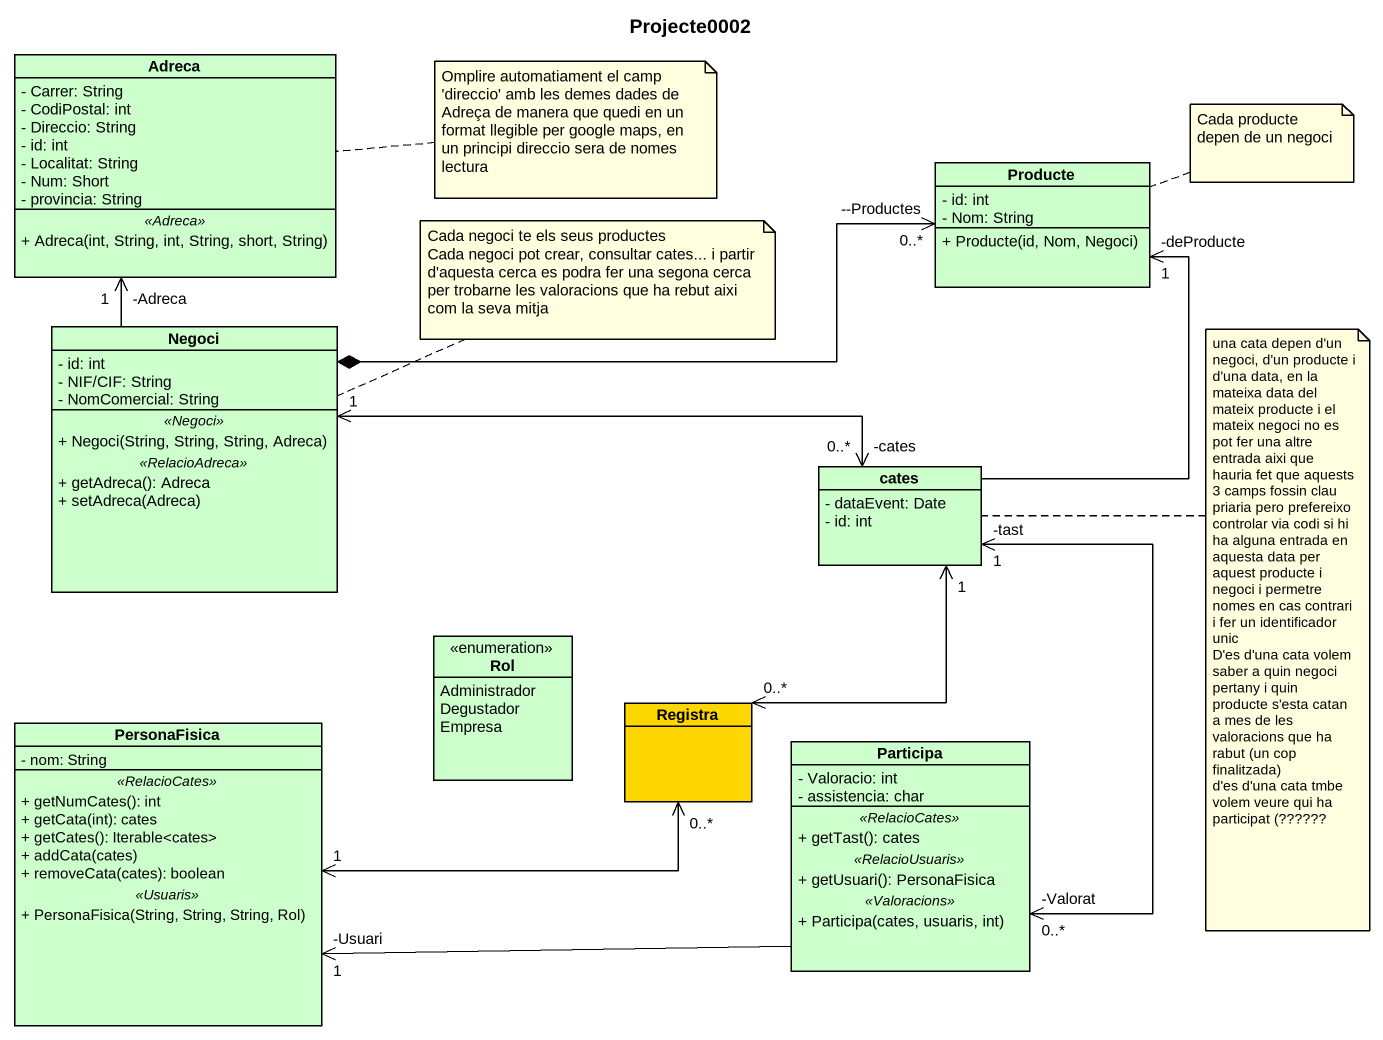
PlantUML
@startuml
title Projecte0002
hide circle
hide empty members
skinparam classAttributeIconSize 0
class Adreca #CCFFCC {
  - Carrer: String
  - CodiPostal: int
  - Direccio: String
  - id: int
  - Localitat: String
  - Num: Short
  - provincia: String
  .. <<Adreca>> ..
  + Adreca(int, String, int, String, short, String)
}
class Producte #CCFFCC {
  - id: int
  - Nom: String
  + Producte(id, Nom, Negoci)
}
class Negoci #CCFFCC {
  - id: int
  - NIF/CIF: String
  - NomComercial: String
  .. <<Negoci>> ..
  + Negoci(String, String, String, Adreca)
  .. <<RelacioAdreca>> ..
  + getAdreca(): Adreca
  + setAdreca(Adreca)
}
class cates #CCFFCC {
  - dataEvent: Date
  - id: int
}
enum Rol #CCFFCC {
  Administrador
  Degustador
  Empresa
}
class Registra #FFD700
class PersonaFisica #CCFFCC {
  - nom: String
  .. <<RelacioCates>> ..
  + getNumCates(): int
  + getCata(int): cates
  + getCates(): Iterable<cates>
  + addCata(cates)
  + removeCata(cates): boolean
  .. <<Usuaris>> ..
  + PersonaFisica(String, String, String, Rol)
}
class Participa #CCFFCC {
  - Valoracio: int
  - assistencia: char
  .. <<RelacioCates>> ..
  + getTast(): cates
  .. <<RelacioUsuaris>> ..
  + getUsuari(): PersonaFisica
  .. <<Valoracions>> ..
  + Participa(cates, usuaris, int)
}
Producte "--Productes\n0..*" <-left-* Negoci
Producte "-deProducte\n1" <-- cates
Negoci -up-> "-Adreca\n1" Adreca
Negoci "1" <-right-> "-cates\n0..*" cates
cates "1" <--> "0..*" Registra
cates "-tast\n1" <--> "-Valorat\n0..*" Participa
PersonaFisica "1" <-right-> "0..*" Registra
Participa -left-> "-Usuari\n1" PersonaFisica
note right of Adreca : Omplire automatiament el camp 'direccio' amb les demes dades de Adreça de manera que quedi en un format llegible per google maps, en un principi direccio sera de nomes lectura
note right of Producte : Cada producte depen de un negoci
note right of Negoci
  Cada negoci te els seus productes
  Cada negoci pot crear, consultar cates... i partir d'aquesta cerca es podra fer una segona cerca per trobarne les valoracions que ha rebut aixi com la seva mitja
end note
note right of cates
  una cata depen d'un negoci, d'un producte i d'una data, en la mateixa data del mateix producte i el mateix negoci no es pot fer una altre entrada aixi que hauria fet que aquests 3 camps fossin clau priaria pero prefereixo controlar via codi si hi ha alguna entrada en aquesta data per aquest producte i negoci i permetre nomes en cas contrari i fer un identificador unic
  D'es d'una cata volem saber a quin negoci pertany i quin producte s'esta catan a mes de les valoracions que ha rabut (un cop finalitzada)
  d'es d'una cata tmbe volem veure qui ha participat (??????
end note
@enduml
